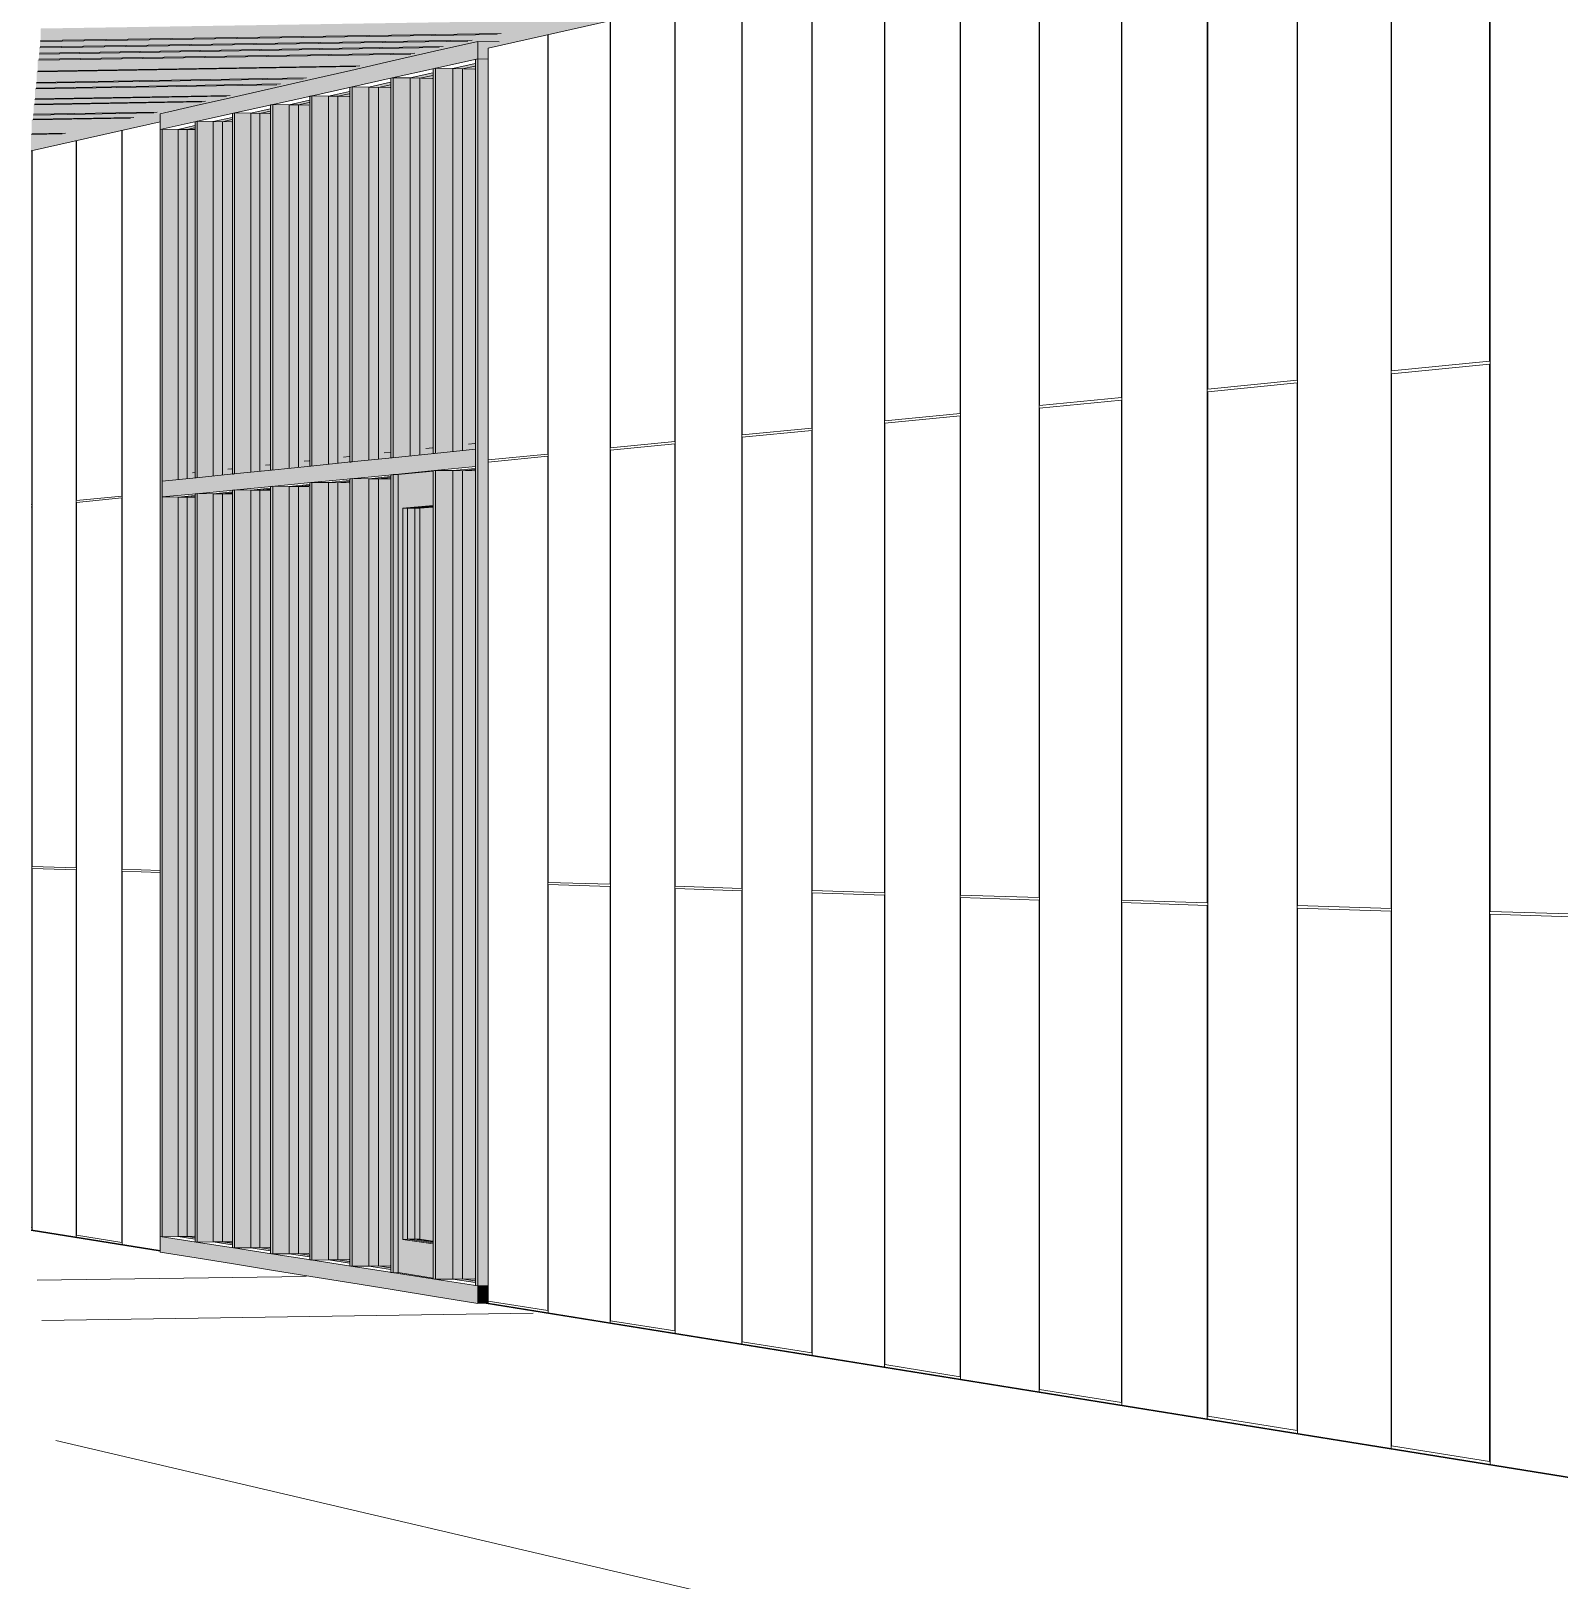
# Model space of a CAD drawing. Header units: inches. Extents: x 30681 to 92461, y -36095 to 66.
# Drawn here: x 30682.5359 to 30682.6339, y 59.9487 to 60.0481 of the extents above; entities that cross this region are included whole.
import ezdxf

# ---------------------------------------------------------------- set-up
doc = ezdxf.new("R2010")
doc.units = ezdxf.units.IN
doc.header["$MEASUREMENT"] = 0
for name, color, linetype, lineweight in [('A-CLNG', 13, 'Continuous', 13), ('A-DOOR', 31, 'Continuous', 13), ('A-GLAZ-CURT', 52, 'Continuous', 9), ('A-GLAZ-CWMG', 51, 'Continuous', 9), ('A-WALL-PATT', 111, 'Continuous', 13), ('C-BLDG-PADS', 91, 'Continuous', 9), ('Conc', 7, 'Continuous', 9), ('L-SITE-WALL', 31, 'Continuous', 13), ('S-BEAM', 12, 'Continuous', 9)]:
    doc.layers.add(name, color=color, linetype=linetype, lineweight=lineweight)

# ---------------------------------------------------------------- blocks, each defined once
blk = doc.blocks.new('FP_29-Entrance - Xcel')
at = {"layer": 'A-WALL-PATT', "lineweight": 9}
for p, q in [((-2804.323602, 60.018237), (-2804.323602, 60.041684)), ((-2804.323586, 59.994293), (-2804.323586, 60.041688)), ((-2804.32937, 60.017669), (-2804.32937, 60.040386)), ((-2804.329355, 59.994471), (-2804.329355, 60.040389)), ((-2804.326531, 59.994384), (-2804.326531, 60.041025)), ((-2804.326516, 60.01795), (-2804.326516, 60.041028)), ((-2804.323602, 60.018237), (-2804.326516, 60.01795)), ((-2804.32937, 60.017669), (-2804.329422, 60.017664)), ((-2804.32937, 60.017549), (-2804.329422, 60.017543)), ((-2804.32937, 59.971273), (-2804.32937, 60.017549)), ((-2804.323602, 60.018113), (-2804.326516, 60.017828)), ((-2804.326516, 59.970816), (-2804.326516, 60.017828)), ((-2804.323602, 59.97035), (-2804.323602, 60.018113)), ((-2804.326531, 59.994384), (-2804.329355, 59.994471)), ((-2804.329355, 59.99435), (-2804.326531, 59.994261)), ((-2804.329355, 59.971151), (-2804.329355, 59.99435)), ((-2804.326531, 59.970697), (-2804.326531, 59.994261)), ((-2804.321152, 59.994218), (-2804.323586, 59.994293)), ((-2804.323586, 59.994169), (-2804.321152, 59.994092)), ((-2804.323586, 59.970223), (-2804.323586, 59.994169)), ((-2804.329422, 59.971282), (-2804.32937, 59.971273)), ((-2804.326516, 59.970816), (-2804.323602, 59.97035))]:
    blk.add_line(p, q, dxfattribs=at)
blk = doc.blocks.new('FP_30-Entrance - Xcel')
at = {"layer": 'A-WALL-PATT', "lineweight": 9}
for p, q in [((-2804.235855, 60.026879), (-2804.235855, 60.061438)), ((-2804.235821, 59.991588), (-2804.235821, 60.061445)), ((-2804.242171, 59.991784), (-2804.242171, 60.060016)), ((-2804.242139, 60.02626), (-2804.242139, 60.060023)), ((-2804.248202, 60.025663), (-2804.248202, 60.058658)), ((-2804.248172, 59.991969), (-2804.248172, 60.058665)), ((-2804.253967, 59.992147), (-2804.253967, 60.05736)), ((-2804.253937, 60.025098), (-2804.253937, 60.057367)), ((-2804.259481, 60.024552), (-2804.259481, 60.056119)), ((-2804.259453, 59.992316), (-2804.259453, 60.056125)), ((-2804.264762, 59.99248), (-2804.264762, 60.05493)), ((-2804.264735, 60.024035), (-2804.264735, 60.054936)), ((-2804.269824, 60.023533), (-2804.269824, 60.05379)), ((-2804.269798, 59.992635), (-2804.269798, 60.053796)), ((-2804.27468, 59.992785), (-2804.27468, 60.052697)), ((-2804.274656, 60.023057), (-2804.274656, 60.052703)), ((-2804.279343, 60.022596), (-2804.279343, 60.051648)), ((-2804.279319, 59.992928), (-2804.279319, 60.051653)), ((-2804.283823, 59.993067), (-2804.283823, 60.050639)), ((-2804.283801, 60.022157), (-2804.283801, 60.050644)), ((-2804.288132, 60.02173), (-2804.288132, 60.049669)), ((-2804.28811, 59.993199), (-2804.28811, 60.049674)), ((-2804.292279, 59.993328), (-2804.292279, 60.048735)), ((-2804.292258, 60.021324), (-2804.292258, 60.04874)), ((-2804.296273, 60.020928), (-2804.296273, 60.047836)), ((-2804.296253, 59.99345), (-2804.296253, 60.047841)), ((-2804.235855, 60.026879), (-2804.242139, 60.02626)), ((-2804.235855, 60.026696), (-2804.242139, 60.026081)), ((-2804.235855, 59.956299), (-2804.235855, 60.026696)), ((-2804.248202, 60.025663), (-2804.253937, 60.025098)), ((-2804.248202, 60.025488), (-2804.253937, 60.024927)), ((-2804.248202, 59.958276), (-2804.248202, 60.025488)), ((-2804.242139, 59.957305), (-2804.242139, 60.026081)), ((-2804.259481, 60.024552), (-2804.264735, 60.024035)), ((-2804.259481, 60.024385), (-2804.264735, 60.023871)), ((-2804.259481, 59.960082), (-2804.259481, 60.024385)), ((-2804.253937, 59.959194), (-2804.253937, 60.024927)), ((-2804.269824, 60.023533), (-2804.274656, 60.023057)), ((-2804.269824, 60.023373), (-2804.274656, 60.022901)), ((-2804.269824, 59.961738), (-2804.269824, 60.023373)), ((-2804.264735, 59.960923), (-2804.264735, 60.023871)), ((-2804.279343, 60.022596), (-2804.283801, 60.022157)), ((-2804.279343, 60.022442), (-2804.283801, 60.022006)), ((-2804.279343, 59.963263), (-2804.279343, 60.022442)), ((-2804.274656, 59.962512), (-2804.274656, 60.022901)), ((-2804.288132, 60.02173), (-2804.292258, 60.021324)), ((-2804.288132, 60.021582), (-2804.292258, 60.021179)), ((-2804.292258, 59.965331), (-2804.292258, 60.021179)), ((-2804.288132, 59.96467), (-2804.288132, 60.021582)), ((-2804.283801, 59.963976), (-2804.283801, 60.022006)), ((-2804.296273, 60.020928), (-2804.300103, 60.020551)), ((-2804.296273, 60.020786), (-2804.300103, 60.020411)), ((-2804.296273, 59.965974), (-2804.296273, 60.020786)), ((-2804.292279, 59.993328), (-2804.296253, 59.99345)), ((-2804.296253, 59.993308), (-2804.292279, 59.993183)), ((-2804.296253, 59.965828), (-2804.296253, 59.993308)), ((-2804.292279, 59.965189), (-2804.292279, 59.993183)), ((-2804.283823, 59.993067), (-2804.28811, 59.993199)), ((-2804.28811, 59.993052), (-2804.283823, 59.992917)), ((-2804.28811, 59.964519), (-2804.28811, 59.993052)), ((-2804.283823, 59.963829), (-2804.283823, 59.992917)), ((-2804.27468, 59.992785), (-2804.279319, 59.992928)), ((-2804.279319, 59.992775), (-2804.27468, 59.992629)), ((-2804.279319, 59.963105), (-2804.279319, 59.992775)), ((-2804.27468, 59.962359), (-2804.27468, 59.992629)), ((-2804.264762, 59.99248), (-2804.269798, 59.992635)), ((-2804.269798, 59.992475), (-2804.264762, 59.992316)), ((-2804.269798, 59.961574), (-2804.269798, 59.992475)), ((-2804.264762, 59.960764), (-2804.264762, 59.992316)), ((-2804.253967, 59.992147), (-2804.259453, 59.992316)), ((-2804.259453, 59.992149), (-2804.253967, 59.991976)), ((-2804.259453, 59.959911), (-2804.259453, 59.992149)), ((-2804.253967, 59.959028), (-2804.253967, 59.991976)), ((-2804.242171, 59.991784), (-2804.248172, 59.991969)), ((-2804.248172, 59.991794), (-2804.242171, 59.991605)), ((-2804.248172, 59.958097), (-2804.248172, 59.991794)), ((-2804.242171, 59.957132), (-2804.242171, 59.991605)), ((-2804.229231, 59.991385), (-2804.235821, 59.991588)), ((-2804.235821, 59.991405), (-2804.229231, 59.991197)), ((-2804.235821, 59.956111), (-2804.235821, 59.991405)), ((-2804.300103, 59.966587), (-2804.296273, 59.965974)), ((-2804.292258, 59.965331), (-2804.288132, 59.96467)), ((-2804.283801, 59.963976), (-2804.279343, 59.963263)), ((-2804.274656, 59.962512), (-2804.269824, 59.961738)), ((-2804.264735, 59.960923), (-2804.259481, 59.960082)), ((-2804.253937, 59.959194), (-2804.248202, 59.958276)), ((-2804.242139, 59.957305), (-2804.235855, 59.956299))]:
    blk.add_line(p, q, dxfattribs=at)

msp = doc.modelspace()

# ---------------------------------------------------------------- hatches: boundary and pattern name
at = {"layer": 'A-CLNG'}
msp.add_hatch(color=256, dxfattribs=at).paths.add_polyline_path([(30682.535861, 60.040375), (30682.544131, 60.042267), (30682.544131, 60.042759), (30682.56451, 60.047404), (30682.56589, 60.047346), (30682.56589, 60.047135), (30682.6594, 60.068212), (30682.6594, 60.069032), (30682.665182, 60.07035), (30682.667135, 60.070284), (30682.667135, 60.069929), (30682.703396, 60.078093), (30682.703668, 60.078117), (30682.704333, 60.078234), (30682.704333, 60.078156), (30682.704378, 60.078166), (30682.704378, 60.078277), (30682.805586, 60.101031), (30682.805794, 60.101034), (30682.805794, 60.101099), (30682.806697, 60.101331), (30682.806697, 60.102255), (30682.857817, 60.113867), (30682.857817, 60.114257), (30682.873855, 60.117912), (30682.875364, 60.117853), (30682.954906, 60.135921), (30682.954906, 60.136386), (30683.233541, 60.199932), (30683.233219, 60.199974), (30683.233219, 60.200511), (30683.228742, 60.199487), (30683.201492, 60.201623), (30683.201492, 60.193254), (30683.197036, 60.192235), (30683.171703, 60.194064), (30683.171703, 60.186441), (30683.167555, 60.185492), (30683.143943, 60.187066), (30683.143943, 60.180092), (30683.140072, 60.179207), (30683.118011, 60.180566), (30683.118011, 60.174161), (30683.11439, 60.173333), (30683.093733, 60.174513), (30683.093733, 60.168608), (30683.090339, 60.167832), (30683.070955, 60.16886), (30683.070955, 60.163399), (30683.067767, 60.162669), (30683.049542, 60.163567), (30683.049542, 60.158501), (30683.046542, 60.157815), (30683.029376, 60.158602), (30683.029376, 60.153889), (30683.026547, 60.153242), (30683.01035, 60.153933), (30683.01035, 60.149537), (30683.007679, 60.148927), (30682.99237, 60.149535), (30682.99237, 60.145425), (30682.989844, 60.144847), (30682.975353, 60.145385), (30682.975353, 60.141533), (30682.97296, 60.140986), (30682.959223, 60.141461), (30682.959223, 60.137844), (30682.956953, 60.137325), (30682.943913, 60.137745), (30682.943913, 60.134342), (30682.941756, 60.133849), (30682.929361, 60.134222), (30682.929361, 60.131014), (30682.927309, 60.130545), (30682.915513, 60.130876), (30682.915513, 60.127847), (30682.913559, 60.1274), (30682.902318, 60.127694), (30682.902318, 60.124829), (30682.900455, 60.124403), (30682.889732, 60.124664), (30682.889732, 60.12195), (30682.887954, 60.121544), (30682.877713, 60.121776), (30682.877713, 60.119202), (30682.876015, 60.118813), (30682.866225, 60.119019), (30682.866225, 60.116574), (30682.8646, 60.116202), (30682.855232, 60.116386), (30682.855232, 60.11406), (30682.853676, 60.113704), (30682.844703, 60.113867), (30682.844703, 60.111652), (30682.843212, 60.111311), (30682.834609, 60.111455), (30682.834609, 60.109343), (30682.833179, 60.109016), (30682.824924, 60.109144), (30682.824924, 60.107128), (30682.823552, 60.106814), (30682.815624, 60.106928), (30682.815624, 60.105001), (30682.814306, 60.104699), (30682.806686, 60.1048), (30682.806686, 60.102957), (30682.805419, 60.102667), (30682.79809, 60.102755), (30682.79809, 60.100991), (30682.79687, 60.100712), (30682.789816, 60.100789), (30682.789816, 60.099098), (30682.788641, 60.09883), (30682.781846, 60.098898), (30682.781846, 60.097275), (30682.780714, 60.097016), (30682.774163, 60.097076), (30682.774163, 60.095518), (30682.773003, 60.095269), (30682.766754, 60.09532), (30682.766754, 60.093824), (30682.765701, 60.093583), (30682.759603, 60.093627), (30682.759603, 60.092188), (30682.758586, 60.091956), (30682.752697, 60.091994), (30682.752697, 60.090609), (30682.751714, 60.090384), (30682.746023, 60.090416), (30682.746023, 60.089082), (30682.745074, 60.088865), (30682.739571, 60.088892), (30682.739571, 60.087607), (30682.738488, 60.087397), (30682.733329, 60.087419), (30682.733329, 60.086179), (30682.73244, 60.085976), (30682.727287, 60.085993), (30682.727287, 60.084797), (30682.726427, 60.0846), (30682.721436, 60.084614), (30682.721418, 60.083455), (30682.720602, 60.083268), (30682.715767, 60.083269), (30682.715767, 60.082162), (30682.714959, 60.081977), (30682.710271, 60.081984), (30682.710271, 60.080905), (30682.709487, 60.080726), (30682.70494, 60.08073), (30682.70494, 60.079686), (30682.704181, 60.079512), (30682.699768, 60.079513), (30682.699768, 60.078503), (30682.699031, 60.078335), (30682.694748, 60.078333), (30682.694748, 60.077355), (30682.694032, 60.077191), (30682.689872, 60.077178), (30682.689872, 60.07624), (30682.689176, 60.076081), (30682.685135, 60.076075), (30682.685125, 60.075154), (30682.684458, 60.075002), (30682.68053, 60.074994), (30682.68053, 60.074103), (30682.679873, 60.073953), (30682.676053, 60.073944), (30682.676053, 60.073079), (30682.675413, 60.072933), (30682.671697, 60.072922), (30682.671697, 60.072083), (30682.671075, 60.071941), (30682.667459, 60.071929), (30682.667459, 60.071114), (30682.666854, 60.070975), (30682.663334, 60.07096), (30682.663334, 60.07017), (30682.662744, 60.070035), (30682.659316, 60.070021), (30682.659316, 60.069251), (30682.658742, 60.06912), (30682.655402, 60.069104), (30682.655402, 60.068356), (30682.654843, 60.068228), (30682.651588, 60.068212), (30682.651588, 60.067484), (30682.651043, 60.067359), (30682.647871, 60.067342), (30682.647871, 60.066633), (30682.647339, 60.066512), (30682.644245, 60.066494), (30682.644245, 60.065804), (30682.643727, 60.065686), (30682.640709, 60.065667), (30682.640709, 60.064996), (30682.640204, 60.06488), (30682.637259, 60.06486), (30682.637259, 60.064206), (30682.636765, 60.064094), (30682.633892, 60.064073), (30682.633892, 60.063436), (30682.63341, 60.063326), (30682.630604, 60.063305), (30682.630604, 60.062684), (30682.630133, 60.062577), (30682.627393, 60.062556), (30682.627393, 60.06195), (30682.626934, 60.061845), (30682.624257, 60.061823), (30682.624257, 60.061233), (30682.623808, 60.06113), (30682.621193, 60.061108), (30682.621193, 60.060532), (30682.620754, 60.060431), (30682.618197, 60.060393), (30682.618197, 60.059847), (30682.617769, 60.059749), (30682.615269, 60.059726), (30682.615269, 60.059177), (30682.61485, 60.059081), (30682.612406, 60.059059), (30682.612406, 60.058522), (30682.611996, 60.058428), (30682.609606, 60.058406), (30682.609606, 60.057882), (30682.609204, 60.05779), (30682.606866, 60.057767), (30682.606866, 60.057255), (30682.606473, 60.057165), (30682.604184, 60.057142), (30682.604184, 60.056642), (30682.6038, 60.056554), (30682.60156, 60.056531), (30682.60156, 60.056042), (30682.601184, 60.055956), (30682.59899, 60.055932), (30682.598984, 60.055453), (30682.598622, 60.05537), (30682.596474, 60.055346), (30682.596474, 60.054878), (30682.596114, 60.054796), (30682.59398, 60.054772), (30682.59398, 60.054308), (30682.593657, 60.054234), (30682.591596, 60.054211), (30682.591596, 60.053763), (30682.59125, 60.053683), (30682.58923, 60.05363), (30682.58923, 60.053222), (30682.588891, 60.053144), (30682.586912, 60.05312), (30682.586912, 60.052691), (30682.586579, 60.052615), (30682.584639, 60.052592), (30682.584639, 60.052171), (30682.584313, 60.052097), (30682.582371, 60.052073), (30682.582371, 60.051653), (30682.582091, 60.051589), (30682.580225, 60.051549), (30682.580225, 60.051162), (30682.579912, 60.05109), (30682.578082, 60.051036), (30682.578082, 60.050672), (30682.577774, 60.050601), (30682.575979, 60.050578), (30682.575979, 60.050191), (30682.575677, 60.050122), (30682.573916, 60.050099), (30682.573916, 60.049719), (30682.57362, 60.049651), (30682.571891, 60.049628), (30682.571891, 60.049256), (30682.5716, 60.049189), (30682.569904, 60.049166), (30682.569904, 60.048801), (30682.569618, 60.048736), (30682.566037, 60.048687), (30682.566037, 60.047917), (30682.565762, 60.047854), (30682.564156, 60.047831), (30682.564156, 60.047487), (30682.563886, 60.047425), (30682.562308, 60.047402), (30682.562308, 60.047064), (30682.562043, 60.047003), (30682.560493, 60.046981), (30682.560493, 60.046649), (30682.560232, 60.046589), (30682.556957, 60.046537), (30682.556957, 60.04584), (30682.556705, 60.045783), (30682.553541, 60.045735), (30682.553541, 60.045059), (30682.553298, 60.045003), (30682.551877, 60.044962), (30682.551877, 60.044678), (30682.551638, 60.044624), (30682.548631, 60.044577), (30682.548631, 60.043936), (30682.5484, 60.043883), (30682.547048, 60.043832), (30682.547048, 60.043574), (30682.546821, 60.043522), (30682.543959, 60.043476), (30682.543959, 60.042868), (30682.543739, 60.042817), (30682.542452, 60.042796), (30682.542452, 60.042523), (30682.542236, 60.042473), (30682.538073, 60.042374), (30682.538073, 60.041521), (30682.537867, 60.041474), (30682.535861, 60.04144), (30682.535861, 60.040858)], flags=0)
at = {"layer": 'A-DOOR'}
for points in [[(30682.561666, 59.968061), (30682.561666, 59.970263), (30682.559715, 59.970546), (30682.559715, 60.017454), (30682.561666, 60.017622), (30682.561666, 60.019824), (30682.559418, 60.019603), (30682.559418, 59.968411)], [(30682.559715, 59.970546), (30682.560026, 59.97056), (30682.560026, 60.017452), (30682.559715, 60.017446), (30682.559715, 59.97056)], [(30682.560026, 59.97055), (30682.560804, 59.97056), (30682.560804, 60.017446), (30682.560026, 60.017446), (30682.560026, 59.97056)]]:
    msp.add_hatch(color=256, dxfattribs=at).paths.add_polyline_path(points, flags=0)
at = {"layer": 'A-DOOR', "transparency": 33554496}
msp.add_hatch(color=256, dxfattribs=at).paths.add_polyline_path([(30682.56166, 59.970314), (30682.56166, 60.017592), (30682.560026, 60.017452), (30682.560054, 59.970546)], flags=0)
at = {"layer": 'A-GLAZ-CURT', "transparency": 33554458}
for points in [[(30682.560195, 60.020813), (30682.56165, 60.020978), (30682.56165, 60.045376), (30682.560195, 60.045054), (30682.560195, 60.020937)], [(30682.562925, 60.021092), (30682.564359, 60.021239), (30682.564359, 60.045975), (30682.562925, 60.045658), (30682.562925, 60.02124)], [(30682.554945, 60.020277), (30682.556295, 60.02043), (30682.556295, 60.044192), (30682.554945, 60.043853), (30682.554945, 60.020391)], [(30682.557536, 60.020542), (30682.558937, 60.0207), (30682.558937, 60.044776), (30682.557536, 60.044466), (30682.557536, 60.02066)], [(30682.549959, 60.019767), (30682.551213, 60.019909), (30682.551213, 60.043067), (30682.549959, 60.04279), (30682.549959, 60.019873)], [(30682.552421, 60.020019), (30682.553721, 60.020166), (30682.553721, 60.043622), (30682.552421, 60.043334), (30682.552421, 60.02016)], [(30682.547559, 60.019522), (30682.548767, 60.019659), (30682.548767, 60.042526), (30682.547559, 60.042259), (30682.547559, 60.019623)], [(30682.545298, 60.019291), (30682.546383, 60.019415), (30682.546383, 60.041999), (30682.545298, 60.041749), (30682.545298, 60.019308)], [(30682.556295, 59.969026), (30682.556295, 60.019225), (30682.554945, 60.019095), (30682.554965, 59.969232)], [(30682.558937, 59.968616), (30682.558937, 60.01948), (30682.557536, 60.019345), (30682.557556, 59.96883)], [(30682.564359, 59.967776), (30682.564359, 60.020001), (30682.562925, 60.019863), (30682.562947, 59.967995)], [(30682.546383, 59.970563), (30682.546383, 60.018271), (30682.545298, 60.018167), (30682.545298, 59.970731)], [(30682.548767, 59.970193), (30682.548767, 60.018501), (30682.547559, 60.018385), (30682.547578, 59.970377)], [(30682.551213, 59.969814), (30682.551213, 60.018736), (30682.549959, 60.018616), (30682.549979, 59.970005)], [(30682.553721, 59.969425), (30682.553721, 60.018978), (30682.552421, 60.018852), (30682.55244, 59.969624)]]:
    msp.add_hatch(color=256, dxfattribs=at).paths.add_polyline_path(points, flags=0)
at = {"layer": 'A-GLAZ-CWMG'}
for points in [[(30682.561748, 60.045663), (30682.564537, 60.046284), (30682.564537, 60.047402), (30682.561748, 60.046767)], [(30682.565193, 60.04627), (30682.565193, 60.046974), (30682.56589, 60.047135), (30682.56589, 60.047374), (30682.564537, 60.047402), (30682.564537, 60.046284), (30682.564962, 60.046275)], [(30682.556389, 60.044471), (30682.559033, 60.045059), (30682.559033, 60.046148), (30682.556389, 60.045545)], [(30682.559033, 60.045059), (30682.561748, 60.045663), (30682.561748, 60.046767), (30682.559033, 60.046148), (30682.559033, 60.045801)], [(30682.564381, 60.020679), (30682.564537, 60.020695), (30682.564537, 60.046284), (30682.564381, 60.046249), (30682.564381, 60.022803)], [(30682.565193, 60.020689), (30682.565193, 60.04627), (30682.564537, 60.046284), (30682.564537, 60.020695), (30682.564962, 60.020691)], [(30682.553813, 60.043897), (30682.556389, 60.044471), (30682.556389, 60.045545), (30682.553813, 60.044958)], [(30682.558959, 60.020684), (30682.559107, 60.020699), (30682.559107, 60.045075), (30682.558959, 60.045042), (30682.558959, 60.022807)], [(30682.559107, 60.020699), (30682.560195, 60.020813), (30682.560195, 60.045054), (30682.559107, 60.045059), (30682.559107, 60.020777)], [(30682.560195, 60.020813), (30682.561359, 60.020971), (30682.561374, 60.021261), (30682.561475, 60.021311), (30682.561621, 60.021345), (30682.561621, 60.045026), (30682.560195, 60.045054), (30682.560195, 60.020953)], [(30682.561672, 60.020961), (30682.561824, 60.020977), (30682.561824, 60.04568), (30682.561672, 60.045646), (30682.561672, 60.022805)], [(30682.561824, 60.020977), (30682.562925, 60.021092), (30682.562925, 60.045658), (30682.561824, 60.045663), (30682.561824, 60.021056)], [(30682.562925, 60.021092), (30682.564103, 60.02124), (30682.564119, 60.021546), (30682.564221, 60.021597), (30682.56433, 60.021622), (30682.56433, 60.04563), (30682.562925, 60.045658), (30682.562925, 60.021229)], [(30682.548855, 60.042794), (30682.551303, 60.043339), (30682.551303, 60.044386), (30682.548855, 60.043828)], [(30682.551303, 60.043339), (30682.553813, 60.043897), (30682.553813, 60.044958), (30682.551303, 60.044386), (30682.551303, 60.043856)], [(30682.556317, 60.020414), (30682.556461, 60.020429), (30682.556461, 60.044487), (30682.556317, 60.044454), (30682.556317, 60.022808)], [(30682.556461, 60.020429), (30682.557536, 60.020542), (30682.557536, 60.044466), (30682.556461, 60.04447), (30682.556461, 60.020505)], [(30682.557536, 60.020542), (30682.558686, 60.020693), (30682.558701, 60.020984), (30682.558801, 60.021033), (30682.55891, 60.021058), (30682.55891, 60.04444), (30682.557536, 60.044466), (30682.557536, 60.020676)], [(30682.544157, 60.041749), (30682.546469, 60.042263), (30682.546469, 60.043285), (30682.544157, 60.042719)], [(30682.546469, 60.042263), (30682.548855, 60.042794), (30682.548855, 60.043828), (30682.546469, 60.043285), (30682.546469, 60.043081)], [(30682.551234, 60.019895), (30682.551371, 60.019909), (30682.551371, 60.043354), (30682.551234, 60.043324), (30682.551234, 60.026319)], [(30682.551371, 60.019909), (30682.552421, 60.020019), (30682.552421, 60.043334), (30682.551371, 60.043339), (30682.551371, 60.019983)], [(30682.552421, 60.020019), (30682.553544, 60.02016), (30682.553559, 60.02045), (30682.553656, 60.020498), (30682.553695, 60.020507), (30682.553695, 60.043311), (30682.552421, 60.043334), (30682.552421, 60.020143)], [(30682.553743, 60.020151), (30682.553883, 60.020165), (30682.553883, 60.043913), (30682.553743, 60.043853), (30682.553743, 60.02281)], [(30682.553883, 60.020165), (30682.554945, 60.020277), (30682.554945, 60.043893), (30682.553883, 60.043897), (30682.553883, 60.020241)], [(30682.554945, 60.020277), (30682.556082, 60.020423), (30682.556097, 60.020714), (30682.556195, 60.020762), (30682.556268, 60.020779), (30682.556268, 60.043868), (30682.554945, 60.043853), (30682.554945, 60.020406)], [(30682.546404, 60.019401), (30682.546534, 60.019415), (30682.546534, 60.042278), (30682.546404, 60.042249), (30682.546404, 60.033338)], [(30682.546534, 60.019415), (30682.547559, 60.019522), (30682.547559, 60.042259), (30682.546534, 60.042263), (30682.546534, 60.019487)], [(30682.547559, 60.019522), (30682.548657, 60.019653), (30682.548672, 60.019943), (30682.548743, 60.020005), (30682.548743, 60.042237), (30682.547559, 60.042259), (30682.547559, 60.019637)], [(30682.548789, 60.019645), (30682.548922, 60.019659), (30682.548922, 60.042809), (30682.548789, 60.042779), (30682.548789, 60.026321)], [(30682.548922, 60.019659), (30682.549959, 60.019767), (30682.549959, 60.04279), (30682.548922, 60.042794), (30682.548922, 60.019732)], [(30682.549959, 60.019767), (30682.55107, 60.019903), (30682.551085, 60.020193), (30682.551188, 60.020283), (30682.551188, 60.042767), (30682.549959, 60.04279), (30682.549959, 60.019887)], [(30682.544157, 60.018667), (30682.544284, 60.01868), (30682.544284, 60.041777), (30682.544157, 60.041749), (30682.544157, 60.019308)], [(30682.544284, 60.019185), (30682.545298, 60.019308), (30682.545298, 60.041759), (30682.544284, 60.041749), (30682.544284, 60.019257)], [(30682.545298, 60.019291), (30682.546361, 60.019416), (30682.546361, 60.04174), (30682.545298, 60.041749), (30682.545298, 60.019308)], [(30682.561748, 60.019865), (30682.564381, 60.02012), (30682.564381, 60.021238), (30682.561748, 60.020969)], [(30682.553813, 60.019097), (30682.556389, 60.019347), (30682.556389, 60.020422), (30682.553813, 60.020158), (30682.553813, 60.019303)], [(30682.556389, 60.019347), (30682.559033, 60.019603), (30682.559033, 60.020692), (30682.556389, 60.020422)], [(30682.559033, 60.019603), (30682.561748, 60.019865), (30682.561748, 60.020969), (30682.559033, 60.020692)], [(30682.564537, 59.96756), (30682.564537, 60.020695), (30682.564381, 60.020679), (30682.564381, 59.967584)], [(30682.564537, 59.96756), (30682.565193, 59.967569), (30682.565193, 60.020689), (30682.564537, 60.020695), (30682.564537, 59.991248)], [(30682.544284, 60.018175), (30682.546469, 60.018386), (30682.546469, 60.019408), (30682.544284, 60.019185)], [(30682.546469, 60.018386), (30682.548855, 60.018617), (30682.548855, 60.019652), (30682.546469, 60.019408), (30682.546469, 60.019307)], [(30682.548855, 60.018617), (30682.551303, 60.018854), (30682.551303, 60.019902), (30682.548855, 60.019652), (30682.548855, 60.019305)], [(30682.551303, 60.018854), (30682.553813, 60.019097), (30682.553813, 60.020158), (30682.551303, 60.019902), (30682.551303, 60.019304)], [(30682.556461, 59.968819), (30682.556461, 60.019354), (30682.556317, 60.019301), (30682.556317, 59.968842)], [(30682.556461, 59.968819), (30682.557536, 59.968834), (30682.557536, 60.019345), (30682.556461, 60.019347), (30682.556461, 59.96883)], [(30682.557536, 59.968834), (30682.55891, 59.968852), (30682.55891, 60.019333), (30682.557536, 60.019345), (30682.557536, 59.9717)], [(30682.559107, 59.968406), (30682.559107, 60.01961), (30682.558959, 60.019595), (30682.558959, 59.968429)], [(30682.559107, 59.968406), (30682.559418, 59.968418), (30682.559418, 60.019607), (30682.559107, 60.019603), (30682.559107, 59.968418)], [(30682.561824, 59.967983), (30682.561824, 60.019873), (30682.561672, 60.019858), (30682.561672, 59.968006)], [(30682.561824, 59.967983), (30682.562925, 59.967998), (30682.562925, 60.019863), (30682.561824, 60.019865), (30682.561824, 59.967995)], [(30682.562925, 59.967998), (30682.56433, 59.968017), (30682.56433, 60.019851), (30682.562925, 60.019863), (30682.562925, 59.971705)], [(30682.544284, 59.970718), (30682.544284, 60.01868), (30682.544157, 60.018667), (30682.544157, 59.970738)], [(30682.546534, 59.970367), (30682.546534, 60.018393), (30682.546404, 60.01838), (30682.546404, 59.970388)], [(30682.546534, 59.970367), (30682.547559, 59.97038), (30682.547559, 60.018385), (30682.546534, 60.018386), (30682.546534, 59.970378)], [(30682.547559, 59.97038), (30682.548743, 59.970395), (30682.548743, 60.018375), (30682.547559, 60.018385), (30682.547559, 59.971693)], [(30682.548922, 59.969995), (30682.548922, 60.018624), (30682.548789, 60.018611), (30682.548789, 59.970016)], [(30682.548922, 59.969995), (30682.549959, 59.970008), (30682.549959, 60.018616), (30682.548922, 60.018617), (30682.548922, 59.970005)], [(30682.549959, 59.970008), (30682.551188, 59.970024), (30682.551188, 60.018606), (30682.549959, 60.018616), (30682.549959, 59.971695)], [(30682.551371, 59.969613), (30682.551371, 60.018861), (30682.551234, 60.018848), (30682.551234, 59.969634)], [(30682.551371, 59.969613), (30682.552421, 59.969627), (30682.552421, 60.018852), (30682.551371, 60.018854), (30682.551371, 59.969624)], [(30682.552421, 59.969627), (30682.553695, 59.969643), (30682.553695, 60.018842), (30682.552421, 60.018852), (30682.552421, 59.971697)], [(30682.553883, 59.969221), (30682.553883, 60.019104), (30682.553743, 60.019091), (30682.553743, 59.969243)], [(30682.553883, 59.969221), (30682.554945, 59.969235), (30682.554945, 60.019095), (30682.553883, 60.019097), (30682.553883, 59.969232)], [(30682.554945, 59.969235), (30682.556268, 59.969253), (30682.556268, 60.019084), (30682.554945, 60.019095), (30682.554945, 59.971698)], [(30682.544284, 59.970718), (30682.545298, 59.970738), (30682.545298, 60.018167), (30682.544284, 60.018154), (30682.544284, 59.970738)], [(30682.545298, 59.970738), (30682.546361, 59.970744), (30682.546361, 60.018159), (30682.545298, 60.018154), (30682.545298, 59.971691)], [(30682.561621, 59.970438), (30682.561621, 60.017518), (30682.560798, 60.017446), (30682.560798, 59.97056), (30682.561614, 59.970439)], [(30682.546469, 59.969356), (30682.546469, 59.970377), (30682.544157, 59.970738), (30682.544157, 59.969729)], [(30682.548855, 59.968971), (30682.548855, 59.970005), (30682.546469, 59.970377), (30682.546469, 59.969356)], [(30682.551303, 59.968576), (30682.551303, 59.969624), (30682.548855, 59.970005), (30682.548855, 59.968971)], [(30682.553813, 59.968171), (30682.553813, 59.969232), (30682.551303, 59.969624), (30682.551303, 59.968576)], [(30682.556389, 59.967756), (30682.556389, 59.96883), (30682.553813, 59.969232), (30682.553813, 59.968171)], [(30682.559033, 59.967329), (30682.559033, 59.968418), (30682.556389, 59.96883), (30682.556389, 59.967756)], [(30682.561748, 59.966891), (30682.561748, 59.967995), (30682.559033, 59.968418), (30682.559033, 59.967329), (30682.559157, 59.967309)], [(30682.564537, 59.966441), (30682.564537, 59.96756), (30682.561748, 59.967995), (30682.561748, 59.966891)], [(30682.564537, 59.966441), (30682.565193, 59.96645), (30682.565193, 59.967569), (30682.564537, 59.96756)]]:
    msp.add_hatch(color=256, dxfattribs=at).paths.add_polyline_path(points, flags=0)
at = {"layer": 'S-BEAM'}
h = msp.add_hatch(color=256, dxfattribs=at)
h.paths.add_polyline_path([(30682.548657, 60.019895), (30682.548745, 60.019926), (30682.548712, 60.019978), (30682.548664, 60.019917)], flags=0)
h.paths.add_polyline_path([(30682.55107, 60.020145), (30682.55119, 60.020179), (30682.551155, 60.020235), (30682.551085, 60.020193), (30682.551077, 60.020168)], flags=0)
h.paths.add_polyline_path([(30682.553544, 60.020401), (30682.553698, 60.02044), (30682.553656, 60.020498), (30682.553559, 60.02045), (30682.553551, 60.020425)], flags=0)
h.paths.add_polyline_path([(30682.556082, 60.020664), (30682.556272, 60.020707), (30682.55627, 60.02077), (30682.556097, 60.020714), (30682.556089, 60.020688)], flags=0)
h.paths.add_polyline_path([(30682.558686, 60.020934), (30682.558914, 60.020981), (30682.558912, 60.021045), (30682.558701, 60.020984), (30682.558693, 60.020958)], flags=0)
h.paths.add_polyline_path([(30682.561359, 60.021211), (30682.561626, 60.021263), (30682.561624, 60.021327), (30682.561374, 60.021261), (30682.561366, 60.021236)], flags=0)
h.paths.add_polyline_path([(30682.564103, 60.021495), (30682.564335, 60.021544), (30682.564333, 60.021609), (30682.564119, 60.021546), (30682.564111, 60.021521)], flags=0)
h.paths.add_polyline_path([(30682.662987, 60.031734), (30682.664814, 60.031924), (30682.664811, 60.032057), (30682.66307, 60.031865), (30682.663003, 60.031789)], flags=0)
h.paths.add_polyline_path([(30682.863614, 60.05251), (30682.872865, 60.053468), (30682.872862, 60.053692), (30682.863737, 60.052723), (30682.863644, 60.052622)], flags=0)
h.paths.add_polyline_path([(30682.961743, 60.062672), (30682.978446, 60.064401), (30682.978443, 60.064671), (30682.961885, 60.062928), (30682.961779, 60.062811)], flags=0)
h.paths.add_polyline_path([(30682.985554, 60.065137), (30683.004793, 60.067129), (30683.004791, 60.06741), (30682.9857, 60.065403), (30682.985591, 60.065283)], flags=0)
h.paths.add_polyline_path([(30683.012176, 60.067894), (30683.033472, 60.070099), (30683.03347, 60.070393), (30683.012326, 60.068171), (30683.012214, 60.068048)], flags=0)
h.paths.add_polyline_path([(30683.041144, 60.070894), (30683.064806, 60.073344), (30683.064804, 60.073651), (30683.041306, 60.071184), (30683.041191, 60.071056), (30683.041144, 60.070979)], flags=0)
h.paths.add_polyline_path([(30683.074067, 60.074303), (30683.099181, 60.076904), (30683.099179, 60.077226), (30683.074226, 60.074606), (30683.074108, 60.074474), (30683.074084, 60.074374)], flags=0)
h.paths.add_polyline_path([(30683.10753, 60.077768), (30683.137063, 60.080826), (30683.137062, 60.081165), (30683.107693, 60.078085), (30683.107573, 60.077949)], flags=0)
h.paths.add_polyline_path([(30683.145793, 60.08173), (30683.179018, 60.085171), (30683.179017, 60.085528), (30683.14596, 60.082063), (30683.145837, 60.081922)], flags=0)
h.paths.add_polyline_path([(30683.188163, 60.086118), (30683.223785, 60.089807), (30683.223832, 60.09002), (30683.22396, 60.090171), (30683.224136, 60.090219), (30683.188335, 60.086468), (30683.188209, 60.086321)], flags=0)
h = msp.add_hatch(color=256, dxfattribs=at)
h.paths.add_polyline_path([(30682.548657, 60.019637), (30682.548745, 60.01966), (30682.548745, 60.019904), (30682.548657, 60.019895), (30682.548657, 60.019637)], flags=0)
h.paths.add_polyline_path([(30682.55107, 60.019884), (30682.55119, 60.01991), (30682.55119, 60.020158), (30682.55107, 60.020145), (30682.55107, 60.019887)], flags=0)
h.paths.add_polyline_path([(30682.553544, 60.020137), (30682.553698, 60.020167), (30682.553698, 60.020417), (30682.553544, 60.020401), (30682.553544, 60.020143)], flags=0)
h.paths.add_polyline_path([(30682.556082, 60.020396), (30682.556272, 60.02043), (30682.556272, 60.020684), (30682.556082, 60.020664), (30682.556082, 60.020406)], flags=0)
h.paths.add_polyline_path([(30682.558686, 60.020662), (30682.558914, 60.020701), (30682.558914, 60.020957), (30682.558686, 60.020934), (30682.558686, 60.020676)], flags=0)
h.paths.add_polyline_path([(30682.561359, 60.020935), (30682.561627, 60.020978), (30682.561627, 60.021238), (30682.561359, 60.021211), (30682.561359, 60.020953)], flags=0)
h.paths.add_polyline_path([(30682.564103, 60.021216), (30682.564335, 60.02124), (30682.564335, 60.021519), (30682.564103, 60.021495), (30682.564103, 60.021229)], flags=0)
h.paths.add_polyline_path([(30682.662987, 60.031323), (30682.664814, 60.031509), (30682.664814, 60.031924), (30682.662987, 60.031734), (30682.662987, 60.031488)], flags=0)
h.paths.add_polyline_path([(30682.863614, 60.051829), (30682.872865, 60.052774), (30682.872865, 60.053468), (30682.863614, 60.05251)], flags=0)
h.paths.add_polyline_path([(30682.961743, 60.061858), (30682.978446, 60.063566), (30682.978446, 60.064401), (30682.961743, 60.062672)], flags=0)
h.paths.add_polyline_path([(30682.985554, 60.064292), (30683.004793, 60.066259), (30683.004793, 60.067129), (30682.985554, 60.065137)], flags=0)
h.paths.add_polyline_path([(30683.012176, 60.067013), (30683.033472, 60.06919), (30683.033472, 60.070099), (30683.012176, 60.067894), (30683.012176, 60.06757)], flags=0)
h.paths.add_polyline_path([(30683.041144, 60.069974), (30683.064806, 60.072392), (30683.064806, 60.073344), (30683.041144, 60.070894)], flags=0)
h.paths.add_polyline_path([(30683.074067, 60.073339), (30683.099181, 60.075906), (30683.099181, 60.076904), (30683.074067, 60.074303)], flags=0)
h.paths.add_polyline_path([(30683.10753, 60.076759), (30683.137063, 60.079778), (30683.137063, 60.080826), (30683.10753, 60.077768)], flags=0)
h.paths.add_polyline_path([(30683.145793, 60.08067), (30683.179018, 60.084066), (30683.179018, 60.085171), (30683.145793, 60.08173), (30683.145793, 60.081133)], flags=0)
h.paths.add_polyline_path([(30683.188163, 60.085001), (30683.223785, 60.088663), (30683.223785, 60.089807), (30683.188163, 60.086118)], flags=0)
for points in [[(30682.536481, 60.047449), (30682.566037, 60.047917), (30682.566037, 60.048687), (30682.536481, 60.048229), (30682.536481, 60.048087)], [(30682.536404, 60.046645), (30682.562308, 60.047064), (30682.562308, 60.047402), (30682.536404, 60.046987)], [(30682.536442, 60.047043), (30682.564156, 60.047487), (30682.564156, 60.047831), (30682.536442, 60.047392), (30682.536442, 60.047345)], [(30682.536293, 60.045496), (30682.556957, 60.04584), (30682.556957, 60.046541), (30682.536293, 60.046203), (30682.536293, 60.045742)], [(30682.536366, 60.046255), (30682.560493, 60.046649), (30682.560493, 60.046981), (30682.536366, 60.046582)], [(30682.536223, 60.044765), (30682.553541, 60.045059), (30682.553541, 60.045735), (30682.536223, 60.045446), (30682.536223, 60.044933)], [(30682.536122, 60.043718), (30682.548631, 60.043936), (30682.548631, 60.044577), (30682.536122, 60.044362), (30682.536122, 60.043859)], [(30682.536188, 60.04441), (30682.551877, 60.044678), (30682.551877, 60.044982), (30682.536188, 60.044715)], [(30682.536026, 60.042726), (30682.543959, 60.042868), (30682.543959, 60.043476), (30682.536026, 60.043337), (30682.536026, 60.043031)], [(30682.536089, 60.043381), (30682.547048, 60.043574), (30682.547048, 60.043862), (30682.536089, 60.043671)], [(30682.535906, 60.041481), (30682.538073, 60.041521), (30682.538073, 60.042405), (30682.535906, 60.042366), (30682.535906, 60.041812)], [(30682.535995, 60.042407), (30682.542452, 60.042523), (30682.542452, 60.042796), (30682.535995, 60.042669)]]:
    msp.add_hatch(color=256, dxfattribs=at).paths.add_polyline_path(points, flags=0)

# ---------------------------------------------------------------- linework, layer by layer
at = {"layer": 'A-DOOR'}
for p, q in [((30682.561666, 60.019824), (30682.559418, 60.019607)), ((30682.559418, 59.968411), (30682.559418, 60.019607)), ((30682.559715, 60.017454), (30682.561666, 60.017622)), ((30682.560026, 60.017452), (30682.559715, 60.017454)), ((30682.559715, 60.017454), (30682.559715, 59.970546)), ((30682.56166, 60.017592), (30682.560026, 60.017452)), ((30682.560804, 60.017446), (30682.560026, 60.017452)), ((30682.560026, 59.97055), (30682.560026, 60.017452)), ((30682.560026, 60.017452), (30682.560493, 60.017448)), ((30682.560493, 60.017448), (30682.56165, 60.017547)), ((30682.560493, 59.970556), (30682.560493, 60.017448)), ((30682.561644, 60.017518), (30682.560804, 60.017446)), ((30682.560804, 60.017446), (30682.560804, 59.97056)), ((30682.560026, 59.97055), (30682.559715, 59.970546)), ((30682.559715, 59.970546), (30682.561666, 59.970263)), ((30682.560804, 59.97056), (30682.560026, 59.97055)), ((30682.560026, 59.97055), (30682.560493, 59.970556)), ((30682.56166, 59.970314), (30682.560026, 59.97055)), ((30682.56165, 59.970389), (30682.560493, 59.970556)), ((30682.560804, 59.97056), (30682.561644, 59.970439)), ((30682.561666, 59.968061), (30682.559418, 59.968411))]:
    msp.add_line(p, q, dxfattribs=at)
at = {"layer": 'A-GLAZ-CURT'}
for p, q in [((30682.56165, 60.045376), (30682.560195, 60.045054)), ((30682.560195, 60.045054), (30682.560195, 60.020813)), ((30682.560195, 60.045054), (30682.560816, 60.045042)), ((30682.560816, 60.045042), (30682.561638, 60.045223)), ((30682.560816, 60.020878), (30682.560816, 60.045042)), ((30682.564359, 60.045975), (30682.562925, 60.045658)), ((30682.562925, 60.045658), (30682.562925, 60.021092)), ((30682.562925, 60.045658), (30682.563553, 60.045646)), ((30682.563553, 60.045646), (30682.564346, 60.04582)), ((30682.563553, 60.021158), (30682.563553, 60.045646)), ((30682.556295, 60.044192), (30682.554945, 60.043893)), ((30682.555551, 60.043881), (30682.556283, 60.044043)), ((30682.558937, 60.044776), (30682.557536, 60.044466)), ((30682.557536, 60.044466), (30682.557536, 60.020542)), ((30682.557536, 60.044466), (30682.558149, 60.044454)), ((30682.558149, 60.044454), (30682.558925, 60.044625)), ((30682.558149, 60.020606), (30682.558149, 60.044454)), ((30682.551213, 60.043067), (30682.549959, 60.04279)), ((30682.553721, 60.043622), (30682.552421, 60.043334)), ((30682.552421, 60.043334), (30682.552421, 60.020019)), ((30682.552421, 60.043334), (30682.55302, 60.043323)), ((30682.55302, 60.043323), (30682.553709, 60.043475)), ((30682.55302, 60.020082), (30682.55302, 60.043323)), ((30682.554945, 60.043893), (30682.554945, 60.020277)), ((30682.554945, 60.043893), (30682.555551, 60.043881)), ((30682.555551, 60.02034), (30682.555551, 60.043881)), ((30682.548767, 60.042526), (30682.547559, 60.042259)), ((30682.547559, 60.042259), (30682.547559, 60.019522)), ((30682.547559, 60.042259), (30682.548145, 60.042248)), ((30682.548145, 60.042248), (30682.548755, 60.042383)), ((30682.548145, 60.019583), (30682.548145, 60.042248)), ((30682.549959, 60.04279), (30682.549959, 60.019767)), ((30682.549959, 60.04279), (30682.550552, 60.042779)), ((30682.550552, 60.042779), (30682.551201, 60.042922)), ((30682.550552, 60.019829), (30682.550552, 60.042779)), ((30682.546383, 60.041999), (30682.545298, 60.041759)), ((30682.545298, 60.041759), (30682.545298, 60.019308)), ((30682.545298, 60.041759), (30682.545877, 60.041748)), ((30682.545877, 60.041748), (30682.546371, 60.041857)), ((30682.545877, 60.019352), (30682.545877, 60.041748)), ((30682.556295, 60.019225), (30682.554945, 60.019095)), ((30682.558937, 60.01948), (30682.557536, 60.019345)), ((30682.557536, 60.019345), (30682.557536, 59.968834)), ((30682.557536, 60.019345), (30682.558149, 60.01934)), ((30682.558149, 60.01934), (30682.558925, 60.019414)), ((30682.558149, 59.968842), (30682.558149, 60.01934)), ((30682.564359, 60.020001), (30682.562925, 60.019863)), ((30682.562925, 60.019863), (30682.562925, 59.967998)), ((30682.562925, 60.019863), (30682.563553, 60.019858)), ((30682.563553, 60.019858), (30682.564346, 60.019934)), ((30682.563553, 59.968007), (30682.563553, 60.019858)), ((30682.546383, 60.018271), (30682.545298, 60.018167)), ((30682.545877, 60.018162), (30682.546371, 60.01821)), ((30682.548767, 60.018501), (30682.547559, 60.018385)), ((30682.547559, 60.018385), (30682.547559, 59.97038)), ((30682.547559, 60.018385), (30682.548145, 60.01838)), ((30682.548145, 60.01838), (30682.548755, 60.018439)), ((30682.548145, 59.970388), (30682.548145, 60.01838)), ((30682.551213, 60.018736), (30682.549959, 60.018616)), ((30682.549959, 60.018616), (30682.549959, 59.970008)), ((30682.549959, 60.018616), (30682.550552, 60.018611)), ((30682.550552, 60.018611), (30682.551201, 60.018673)), ((30682.550552, 59.970016), (30682.550552, 60.018611)), ((30682.553721, 60.018978), (30682.552421, 60.018852)), ((30682.552421, 60.018852), (30682.552421, 59.969627)), ((30682.552421, 60.018852), (30682.55302, 60.018848)), ((30682.55302, 60.018848), (30682.553709, 60.018914)), ((30682.55302, 59.969635), (30682.55302, 60.018848)), ((30682.554945, 60.019095), (30682.554945, 59.969235)), ((30682.554945, 60.019095), (30682.555551, 60.01909)), ((30682.555551, 60.01909), (30682.556283, 60.019161)), ((30682.555551, 59.969243), (30682.555551, 60.01909)), ((30682.545298, 60.018167), (30682.545298, 59.970731)), ((30682.545298, 60.018167), (30682.545877, 60.018162)), ((30682.545877, 59.970738), (30682.545877, 60.018162)), ((30682.545298, 59.970731), (30682.545877, 59.970738)), ((30682.545298, 59.970731), (30682.546383, 59.970563)), ((30682.546371, 59.970662), (30682.545877, 59.970738)), ((30682.547559, 59.97038), (30682.548145, 59.970388)), ((30682.547559, 59.97038), (30682.548767, 59.970193)), ((30682.548755, 59.970294), (30682.548145, 59.970388)), ((30682.549959, 59.970008), (30682.550552, 59.970016)), ((30682.549959, 59.970008), (30682.551213, 59.969814)), ((30682.551201, 59.969916), (30682.550552, 59.970016)), ((30682.552421, 59.969627), (30682.55302, 59.969635)), ((30682.552421, 59.969627), (30682.553721, 59.969425)), ((30682.553709, 59.969528), (30682.55302, 59.969635)), ((30682.554945, 59.969235), (30682.555551, 59.969243)), ((30682.554945, 59.969235), (30682.556295, 59.969026)), ((30682.556283, 59.96913), (30682.555551, 59.969243)), ((30682.557536, 59.968834), (30682.558149, 59.968842)), ((30682.557536, 59.968834), (30682.558937, 59.968616)), ((30682.558925, 59.968722), (30682.558149, 59.968842)), ((30682.562925, 59.967998), (30682.563553, 59.968007)), ((30682.562925, 59.967998), (30682.564359, 59.967776)), ((30682.564346, 59.967884), (30682.563553, 59.968007))]:
    msp.add_line(p, q, dxfattribs=at)
at = {"layer": 'A-GLAZ-CWMG'}
for p, q in [((30682.564537, 60.047402), (30682.561748, 60.046767)), ((30682.56589, 60.047374), (30682.564537, 60.047402)), ((30682.564537, 60.047402), (30682.564537, 60.046284)), ((30682.559033, 60.046148), (30682.556389, 60.045545)), ((30682.561748, 60.046767), (30682.559033, 60.046148)), ((30682.564537, 60.046284), (30682.561748, 60.045663)), ((30682.564381, 60.046249), (30682.564537, 60.046284)), ((30682.564381, 60.020679), (30682.564381, 60.046249)), ((30682.564537, 60.046284), (30682.565174, 60.046271)), ((30682.564537, 60.046284), (30682.565174, 60.046271)), ((30682.564537, 60.020695), (30682.564537, 60.046284)), ((30682.556389, 60.045545), (30682.553813, 60.044958)), ((30682.559033, 60.045059), (30682.556389, 60.044471)), ((30682.558959, 60.045042), (30682.559107, 60.045075)), ((30682.558959, 60.045042), (30682.558959, 60.020684)), ((30682.561748, 60.045663), (30682.559033, 60.045059)), ((30682.559107, 60.045075), (30682.560195, 60.045054)), ((30682.559107, 60.045075), (30682.559107, 60.020699)), ((30682.560195, 60.045054), (30682.561621, 60.045026)), ((30682.561672, 60.045646), (30682.561824, 60.04568)), ((30682.561672, 60.045646), (30682.561672, 60.020961)), ((30682.561824, 60.04568), (30682.562925, 60.045658)), ((30682.561824, 60.04568), (30682.561824, 60.020977)), ((30682.562925, 60.045658), (30682.56433, 60.04563)), ((30682.551303, 60.044386), (30682.548855, 60.043828)), ((30682.553813, 60.044958), (30682.551303, 60.044386)), ((30682.556389, 60.044471), (30682.553813, 60.043897)), ((30682.556317, 60.044454), (30682.556461, 60.044487)), ((30682.556317, 60.044454), (30682.556317, 60.020414)), ((30682.556461, 60.044487), (30682.557536, 60.044466)), ((30682.556461, 60.044487), (30682.556461, 60.020429)), ((30682.557536, 60.044466), (30682.55891, 60.04444)), ((30682.546469, 60.043285), (30682.544157, 60.042758)), ((30682.548855, 60.043828), (30682.546469, 60.043285)), ((30682.551303, 60.043339), (30682.548855, 60.042794)), ((30682.551234, 60.043324), (30682.551371, 60.043354)), ((30682.551234, 60.043324), (30682.551234, 60.019895)), ((30682.553813, 60.043897), (30682.551303, 60.043339)), ((30682.551371, 60.043354), (30682.552421, 60.043334)), ((30682.551371, 60.043354), (30682.551371, 60.019909)), ((30682.552421, 60.043334), (30682.553695, 60.043311)), ((30682.553743, 60.043882), (30682.553883, 60.043913)), ((30682.553743, 60.043882), (30682.553743, 60.020151)), ((30682.553883, 60.043913), (30682.554945, 60.043893)), ((30682.553883, 60.043913), (30682.553883, 60.020165)), ((30682.554945, 60.043893), (30682.556268, 60.043868)), ((30682.544157, 60.041749), (30682.544157, 60.042758)), ((30682.546469, 60.042263), (30682.544157, 60.041749)), ((30682.546404, 60.042249), (30682.546534, 60.042278)), ((30682.546404, 60.042249), (30682.546404, 60.019401)), ((30682.548855, 60.042794), (30682.546469, 60.042263)), ((30682.546534, 60.042278), (30682.547559, 60.042259)), ((30682.546534, 60.042278), (30682.546534, 60.019415)), ((30682.547559, 60.042259), (30682.548743, 60.042237)), ((30682.548789, 60.042779), (30682.548922, 60.042809)), ((30682.548789, 60.042779), (30682.548789, 60.019645)), ((30682.548922, 60.042809), (30682.549959, 60.04279)), ((30682.548922, 60.042809), (30682.548922, 60.019659)), ((30682.549959, 60.04279), (30682.551188, 60.042767)), ((30682.544157, 60.041749), (30682.544284, 60.041777)), ((30682.544157, 60.041749), (30682.544157, 60.018667)), ((30682.544284, 60.041777), (30682.545298, 60.041759)), ((30682.544284, 60.041777), (30682.544284, 60.01868)), ((30682.545298, 60.041759), (30682.546361, 60.04174)), ((30682.564381, 60.021238), (30682.561748, 60.020969)), ((30682.564381, 60.021238), (30682.564381, 60.02012)), ((30682.556389, 60.020422), (30682.553813, 60.020158)), ((30682.556461, 60.020429), (30682.556317, 60.020414)), ((30682.556317, 60.020414), (30682.556388, 60.020414)), ((30682.559033, 60.020692), (30682.556389, 60.020422)), ((30682.559107, 60.020699), (30682.558959, 60.020684)), ((30682.558959, 60.020684), (30682.559032, 60.020683)), ((30682.561748, 60.020969), (30682.559033, 60.020692)), ((30682.561824, 60.020977), (30682.561672, 60.020961)), ((30682.564381, 59.967584), (30682.564381, 60.020679)), ((30682.564537, 59.96756), (30682.564537, 60.020695)), ((30682.546469, 60.019408), (30682.544284, 60.019185)), ((30682.544284, 60.018175), (30682.544284, 60.019185)), ((30682.546534, 60.019415), (30682.546404, 60.019401)), ((30682.546404, 60.019401), (30682.546467, 60.019401)), ((30682.548855, 60.019652), (30682.546469, 60.019408)), ((30682.548922, 60.019659), (30682.548789, 60.019645)), ((30682.548789, 60.019645), (30682.548854, 60.019644)), ((30682.551303, 60.019902), (30682.548855, 60.019652)), ((30682.551371, 60.019909), (30682.551234, 60.019895)), ((30682.551234, 60.019895), (30682.551301, 60.019894)), ((30682.553813, 60.020158), (30682.551303, 60.019902)), ((30682.553883, 60.020165), (30682.553743, 60.020151)), ((30682.553743, 60.020151), (30682.553812, 60.020151)), ((30682.556389, 60.019347), (30682.553813, 60.019097)), ((30682.556317, 60.01934), (30682.556461, 60.019354)), ((30682.556317, 60.01934), (30682.556317, 59.968842)), ((30682.559033, 60.019603), (30682.556389, 60.019347)), ((30682.556461, 60.019354), (30682.557536, 60.019345)), ((30682.556461, 60.019354), (30682.556461, 59.968819)), ((30682.557536, 60.019345), (30682.55891, 60.019333)), ((30682.558959, 60.019595), (30682.559107, 60.01961)), ((30682.558959, 60.019595), (30682.558959, 59.968429)), ((30682.561748, 60.019865), (30682.559033, 60.019603)), ((30682.559107, 60.01961), (30682.559418, 60.019607)), ((30682.559107, 60.01961), (30682.559107, 59.968406)), ((30682.561672, 60.019858), (30682.561824, 60.019873)), ((30682.561672, 60.019858), (30682.561672, 59.968006)), ((30682.564381, 60.02012), (30682.561748, 60.019865)), ((30682.561824, 60.019873), (30682.562925, 60.019863)), ((30682.561824, 60.019873), (30682.561824, 59.967983)), ((30682.562925, 60.019863), (30682.56433, 60.019851)), ((30682.544157, 60.018667), (30682.544157, 59.970738)), ((30682.544284, 60.01868), (30682.544284, 59.970718)), ((30682.546469, 60.018386), (30682.544284, 60.018175)), ((30682.546404, 60.01838), (30682.546534, 60.018393)), ((30682.546404, 60.01838), (30682.546404, 59.970388)), ((30682.548855, 60.018617), (30682.546469, 60.018386)), ((30682.546534, 60.018393), (30682.547559, 60.018385)), ((30682.546534, 60.018393), (30682.546534, 59.970367)), ((30682.547559, 60.018385), (30682.548743, 60.018375)), ((30682.548789, 60.018611), (30682.548922, 60.018624)), ((30682.548789, 60.018611), (30682.548789, 59.970016)), ((30682.551303, 60.018854), (30682.548855, 60.018617)), ((30682.548922, 60.018624), (30682.549959, 60.018616)), ((30682.548922, 60.018624), (30682.548922, 59.969995)), ((30682.549959, 60.018616), (30682.551188, 60.018606)), ((30682.551234, 60.018848), (30682.551371, 60.018861)), ((30682.551234, 60.018848), (30682.551234, 59.969634)), ((30682.553813, 60.019097), (30682.551303, 60.018854)), ((30682.551371, 60.018861), (30682.552421, 60.018852)), ((30682.551371, 60.018861), (30682.551371, 59.969613)), ((30682.552421, 60.018852), (30682.553695, 60.018842)), ((30682.553743, 60.019091), (30682.553883, 60.019104)), ((30682.553743, 60.019091), (30682.553743, 59.969243)), ((30682.553883, 60.019104), (30682.554945, 60.019095)), ((30682.553883, 60.019104), (30682.553883, 59.969221)), ((30682.554945, 60.019095), (30682.556268, 60.019084)), ((30682.545298, 60.018167), (30682.544284, 60.018175)), ((30682.546361, 60.018159), (30682.545298, 60.018167)), ((30682.544284, 59.970718), (30682.544157, 59.970738)), ((30682.544157, 59.969729), (30682.544157, 59.970738)), ((30682.544157, 59.970738), (30682.546469, 59.970377)), ((30682.545298, 59.970731), (30682.544284, 59.970718)), ((30682.546361, 59.970744), (30682.545298, 59.970731)), ((30682.544157, 59.969729), (30682.546469, 59.969356)), ((30682.546534, 59.970367), (30682.546404, 59.970388)), ((30682.546469, 59.970377), (30682.548855, 59.970005)), ((30682.547559, 59.97038), (30682.546534, 59.970367)), ((30682.548743, 59.970395), (30682.547559, 59.97038)), ((30682.548922, 59.969995), (30682.548789, 59.970016)), ((30682.548855, 59.970005), (30682.551303, 59.969624)), ((30682.549959, 59.970008), (30682.548922, 59.969995)), ((30682.551188, 59.970024), (30682.549959, 59.970008)), ((30682.551371, 59.969613), (30682.551234, 59.969634)), ((30682.551303, 59.969624), (30682.553813, 59.969232)), ((30682.552421, 59.969627), (30682.551371, 59.969613)), ((30682.553695, 59.969643), (30682.552421, 59.969627)), ((30682.546469, 59.969356), (30682.548855, 59.968971)), ((30682.548855, 59.968971), (30682.551303, 59.968576)), ((30682.551303, 59.968576), (30682.553813, 59.968171)), ((30682.553883, 59.969221), (30682.553743, 59.969243)), ((30682.553813, 59.969232), (30682.556389, 59.96883)), ((30682.554945, 59.969235), (30682.553883, 59.969221)), ((30682.556268, 59.969253), (30682.554945, 59.969235)), ((30682.556461, 59.968819), (30682.556317, 59.968842)), ((30682.556389, 59.96883), (30682.559033, 59.968418)), ((30682.557536, 59.968834), (30682.556461, 59.968819)), ((30682.55891, 59.968852), (30682.557536, 59.968834)), ((30682.553813, 59.968171), (30682.556389, 59.967756)), ((30682.556389, 59.967756), (30682.559033, 59.967329)), ((30682.559107, 59.968406), (30682.558959, 59.968429)), ((30682.559033, 59.968418), (30682.561748, 59.967995)), ((30682.559418, 59.968411), (30682.559107, 59.968406)), ((30682.561824, 59.967983), (30682.561672, 59.968006)), ((30682.561748, 59.967995), (30682.564537, 59.96756)), ((30682.562925, 59.967998), (30682.561824, 59.967983)), ((30682.56433, 59.968017), (30682.562925, 59.967998)), ((30682.564537, 59.96756), (30682.564381, 59.967584)), ((30682.565174, 59.967569), (30682.564537, 59.96756)), ((30682.565174, 59.967569), (30682.564537, 59.96756)), ((30682.564537, 59.96756), (30682.564537, 59.966441)), ((30682.559033, 59.967329), (30682.561748, 59.966891)), ((30682.561748, 59.966891), (30682.564537, 59.966441)), ((30682.564537, 59.966441), (30682.564935, 59.966447)), ((30682.564935, 59.966447), (30682.565174, 59.96645))]:
    msp.add_line(p, q, dxfattribs=at)
at = {"layer": 'C-BLDG-PADS'}
for p, q in [((30682.535879, 59.971125), (30682.544149, 59.969793)), ((30682.564935, 59.966447), (30682.659424, 59.951234))]:
    msp.add_line(p, q, dxfattribs=at)
at = {"layer": 'Conc'}
for p, q in [((30682.536255, 59.96793), (30682.55351, 59.968167)), ((30682.536559, 59.965346), (30682.568072, 59.965814)), ((30682.537466, 59.957642), (30682.801872, 59.895742))]:
    msp.add_line(p, q, dxfattribs=at)
at = {"layer": 'L-SITE-WALL'}
for p, q in [((30682.659418, 60.068186), (30682.565193, 60.046974)), ((30682.565193, 60.046974), (30682.565193, 59.966447)), ((30682.544145, 60.042236), (30682.535874, 60.040374)), ((30682.535874, 59.971162), (30682.544145, 59.969832)), ((30682.565193, 59.966447), (30682.659418, 59.951296))]:
    msp.add_line(p, q, dxfattribs=at)
at = {"layer": 'S-BEAM'}
for p, q in [((30682.536398, 60.046588), (30682.562043, 60.047003)), ((30682.536404, 60.046645), (30682.562308, 60.047064)), ((30682.536436, 60.046985), (30682.563886, 60.047425)), ((30682.536442, 60.047043), (30682.564156, 60.047487)), ((30682.536475, 60.04739), (30682.565762, 60.047854)), ((30682.536481, 60.047449), (30682.566037, 60.047917)), ((30682.536361, 60.046199), (30682.560232, 60.046589)), ((30682.536366, 60.046255), (30682.560493, 60.046649)), ((30682.536223, 60.044765), (30682.553541, 60.045059)), ((30682.536288, 60.045442), (30682.556705, 60.045783)), ((30682.536293, 60.045496), (30682.556957, 60.04584)), ((30682.536183, 60.044359), (30682.551638, 60.044624)), ((30682.536188, 60.04441), (30682.551877, 60.044678)), ((30682.536218, 60.044713), (30682.553316, 60.045004)), ((30682.536085, 60.043333), (30682.546821, 60.043522)), ((30682.536089, 60.043381), (30682.547048, 60.043574)), ((30682.536117, 60.043669), (30682.5484, 60.043883)), ((30682.536122, 60.043718), (30682.548631, 60.043936)), ((30682.535991, 60.042361), (30682.542236, 60.042473)), ((30682.535995, 60.042407), (30682.542452, 60.042523)), ((30682.536022, 60.042679), (30682.543739, 60.042817)), ((30682.536026, 60.042726), (30682.543959, 60.042868)), ((30682.535902, 60.041438), (30682.537867, 60.041474)), ((30682.535906, 60.041481), (30682.538073, 60.041521)), ((30682.561193, 60.021282), (30682.56163, 60.021328)), ((30682.563936, 60.021568), (30682.564338, 60.021609)), ((30682.550912, 60.020213), (30682.551193, 60.020242)), ((30682.553384, 60.02047), (30682.553702, 60.020503)), ((30682.55592, 60.020734), (30682.556275, 60.020771)), ((30682.558522, 60.021005), (30682.558917, 60.021046)), ((30682.54623, 60.019726), (30682.546364, 60.01974)), ((30682.548501, 60.019963), (30682.548748, 60.019988))]:
    msp.add_line(p, q, dxfattribs=at)

# ---------------------------------------------------------------- block references
at = {"layer": 'L-SITE-WALL', "lineweight": 9}
for name in ['FP_30-Entrance - Xcel', 'FP_29-Entrance - Xcel']:
    msp.add_blockref(name, (33486.865296, 0), dxfattribs=at)

doc.saveas('drawing.dxf')
